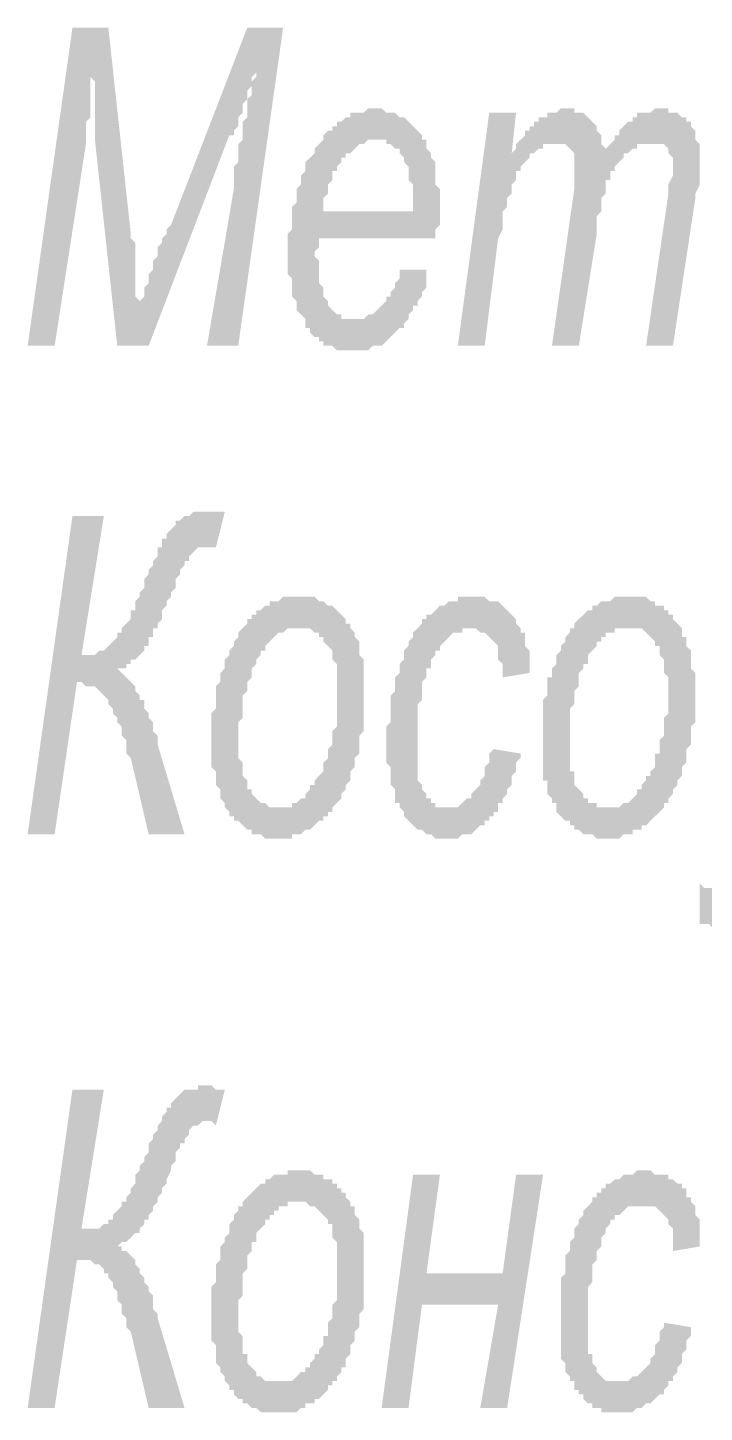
# Model space of a CAD drawing. Header units: millimetres. Extents: x 1372 to 666090, y 1285 to 31551.
# Drawn here: x 570518 to 571148, y 9583 to 10872 of the extents above; entities that cross this region are included whole.
import ezdxf

# ---------------------------------------------------------------- set-up
doc = ezdxf.new("R2010")
doc.units = ezdxf.units.MM
doc.layers.add('PDF _75-АЗ Штамп', color=7, linetype='Continuous')

msp = doc.modelspace()

# ---------------------------------------------------------------- hatches: boundary and pattern name
at = {"layer": 'PDF _75-АЗ Штамп', "transparency": 33554559}
for points in [[(570518, 10575.7), (570559.7, 10871.8), (570593.1, 10871.8), (570614, 10679.9), (570614, 10675.8), (570618.1, 10671.6), (570618.1, 10667.4), (570618.1, 10663.3), (570618.1, 10659.1), (570618.1, 10654.9), (570618.1, 10650.8), (570618.1, 10646.6), (570618.1, 10642.4), (570618.1, 10638.2), (570618.1, 10634.1), (570618.1, 10629.9), (570618.1, 10625.7), (570618.1, 10621.6), (570622.3, 10617.4), (570622.3, 10613.2), (570622.3, 10609), (570622.3, 10609), (570622.3, 10609), (570622.3, 10613.2), (570622.3, 10617.4), (570622.3, 10617.4), (570626.5, 10621.6), (570626.5, 10625.7), (570626.5, 10629.9), (570626.5, 10629.9), (570630.6, 10634.1), (570630.6, 10638.2), (570630.6, 10642.4), (570634.8, 10646.6), (570634.8, 10650.8), (570634.8, 10654.9), (570639, 10659.1), (570639, 10663.3), (570639, 10667.4), (570643.1, 10671.6), (570643.1, 10675.8), (570647.3, 10679.9), (570647.3, 10684.1), (570651.5, 10688.3), (570651.5, 10688.3), (570722.4, 10871.8), (570755.8, 10871.8), (570714, 10575.7), (570684.9, 10575.7), (570709.9, 10721.7), (570709.9, 10721.7), (570709.9, 10725.8), (570709.9, 10730), (570709.9, 10734.2), (570709.9, 10738.3), (570709.9, 10742.5), (570714, 10746.7), (570714, 10750.8), (570714, 10755), (570714, 10755), (570714, 10759.2), (570714, 10763.4), (570718.2, 10767.5), (570718.2, 10771.7), (570718.2, 10775.9), (570718.2, 10780), (570718.2, 10784.2), (570722.4, 10788.4), (570722.4, 10792.6), (570722.4, 10796.7), (570722.4, 10800.9), (570722.4, 10805.1), (570726.6, 10809.2), (570726.6, 10813.4), (570726.6, 10817.6), (570726.6, 10821.7), (570730.7, 10825.9), (570730.7, 10830.1), (570730.7, 10830.1), (570730.7, 10830.1), (570726.6, 10825.9), (570726.6, 10821.7), (570726.6, 10817.6), (570722.4, 10813.4), (570722.4, 10809.2), (570722.4, 10809.2), (570722.4, 10805.1), (570718.2, 10800.9), (570718.2, 10796.7), (570718.2, 10792.6), (570714, 10788.4), (570714, 10784.2), (570714, 10780), (570709.9, 10775.9), (570709.9, 10771.7), (570705.7, 10771.7), (570630.6, 10575.7), (570601.4, 10575.7), (570580.6, 10767.5), (570580.6, 10767.5), (570580.6, 10771.7), (570580.6, 10775.9), (570580.6, 10780), (570580.6, 10784.2), (570580.6, 10788.4), (570580.6, 10792.6), (570580.6, 10796.7), (570580.6, 10800.9), (570580.6, 10805.1), (570580.6, 10809.2), (570580.6, 10813.4), (570580.6, 10817.6), (570580.6, 10821.7), (570576.4, 10825.9), (570576.4, 10821.7), (570576.4, 10817.6), (570576.4, 10813.4), (570576.4, 10809.2), (570576.4, 10800.9), (570576.4, 10796.7), (570576.4, 10792.6), (570576.4, 10788.4), (570572.2, 10784.2), (570572.2, 10784.2), (570572.2, 10780), (570572.2, 10775.9), (570572.2, 10771.7), (570572.2, 10767.5), (570572.2, 10763.4), (570572.2, 10763.4), (570543.1, 10575.7)], [(570918.4, 10575.7), (570947.6, 10792.6), (570972.6, 10792.6), (570968.5, 10755), (570972.6, 10759.2), (570972.6, 10763.4), (570976.8, 10767.5), (570976.8, 10767.5), (570981, 10771.7), (570981, 10775.9), (570985.1, 10775.9), (570985.1, 10780), (570989.3, 10780), (570989.3, 10784.2), (570993.5, 10784.2), (570993.5, 10788.4), (570997.7, 10788.4), (571001.8, 10788.4), (571001.8, 10792.6), (571006, 10792.6), (571006, 10792.6), (571010.2, 10792.6), (571014.3, 10796.7), (571018.5, 10796.7), (571018.5, 10796.7), (571022.7, 10796.7), (571026.8, 10796.7), (571026.8, 10792.6), (571031, 10792.6), (571035.2, 10792.6), (571035.2, 10792.6), (571039.4, 10788.4), (571039.4, 10788.4), (571043.5, 10784.2), (571043.5, 10784.2), (571047.7, 10780), (571047.7, 10775.9), (571051.9, 10771.7), (571051.9, 10771.7), (571051.9, 10767.5), (571051.9, 10763.4), (571056, 10759.2), (571056, 10755), (571056, 10759.2), (571060.2, 10763.4), (571060.2, 10763.4), (571064.4, 10767.5), (571064.4, 10771.7), (571068.6, 10771.7), (571068.6, 10775.9), (571072.7, 10780), (571072.7, 10780), (571076.9, 10784.2), (571076.9, 10784.2), (571081.1, 10784.2), (571081.1, 10788.4), (571085.2, 10788.4), (571085.2, 10792.6), (571089.4, 10792.6), (571093.6, 10792.6), (571093.6, 10792.6), (571097.7, 10792.6), (571101.9, 10796.7), (571101.9, 10796.7), (571106.1, 10796.7), (571110.3, 10796.7), (571114.4, 10796.7), (571114.4, 10792.6), (571118.6, 10792.6), (571122.8, 10792.6), (571122.8, 10792.6), (571126.9, 10788.4), (571126.9, 10788.4), (571131.1, 10788.4), (571131.1, 10784.2), (571135.3, 10784.2), (571135.3, 10780), (571139.5, 10775.9), (571139.5, 10771.7), (571139.5, 10771.7), (571139.5, 10767.5), (571143.6, 10763.4), (571143.6, 10759.2), (571143.6, 10755), (571143.6, 10750.8), (571143.6, 10746.7), (571143.6, 10742.5), (571143.6, 10742.5), (571143.6, 10738.3), (571143.6, 10734.2), (571143.6, 10730), (571143.6, 10725.8), (571139.5, 10717.5), (571139.5, 10713.3), (571139.5, 10713.3), (571118.6, 10575.7), (571093.6, 10575.7), (571114.4, 10717.5), (571114.4, 10721.7), (571114.4, 10725.8), (571118.6, 10734.2), (571118.6, 10734.2), (571118.6, 10738.3), (571118.6, 10742.5), (571118.6, 10742.5), (571118.6, 10746.7), (571118.6, 10750.8), (571114.4, 10755), (571114.4, 10759.2), (571114.4, 10759.2), (571110.3, 10763.4), (571110.3, 10763.4), (571106.1, 10763.4), (571101.9, 10763.4), (571097.7, 10763.4), (571097.7, 10763.4), (571097.7, 10763.4), (571093.6, 10763.4), (571093.6, 10763.4), (571089.4, 10763.4), (571085.2, 10763.4), (571085.2, 10759.2), (571081.1, 10759.2), (571076.9, 10755), (571076.9, 10755), (571072.7, 10755), (571072.7, 10750.8), (571068.6, 10746.7), (571068.6, 10746.7), (571064.4, 10742.5), (571064.4, 10738.3), (571060.2, 10738.3), (571060.2, 10734.2), (571060.2, 10730), (571056, 10730), (571056, 10725.8), (571056, 10725.8), (571056, 10721.7), (571056, 10717.5), (571051.9, 10713.3), (571051.9, 10709.1), (571051.9, 10705), (571051.9, 10700.8), (571047.7, 10696.6), (571047.7, 10692.5), (571047.7, 10688.3), (571047.7, 10684.1), (571047.7, 10679.9), (571031, 10575.7), (571006, 10575.7), (571026.8, 10721.7), (571026.8, 10725.8), (571026.8, 10730), (571026.8, 10734.2), (571026.8, 10738.3), (571026.8, 10742.5), (571026.8, 10742.5), (571026.8, 10746.7), (571026.8, 10750.8), (571026.8, 10755), (571026.8, 10755), (571022.7, 10759.2), (571022.7, 10759.2), (571018.5, 10763.4), (571018.5, 10763.4), (571014.3, 10763.4), (571014.3, 10763.4), (571010.2, 10763.4), (571006, 10763.4), (571006, 10763.4), (571001.8, 10763.4), (570997.7, 10763.4), (570997.7, 10759.2), (570993.5, 10759.2), (570989.3, 10755), (570989.3, 10755), (570985.1, 10755), (570985.1, 10750.8), (570981, 10746.7), (570981, 10746.7), (570976.8, 10742.5), (570976.8, 10738.3), (570972.6, 10738.3), (570972.6, 10734.2), (570972.6, 10730), (570968.5, 10725.8), (570968.5, 10725.8), (570968.5, 10721.7), (570968.5, 10717.5), (570964.3, 10713.3), (570964.3, 10713.3), (570964.3, 10709.1), (570964.3, 10705), (570960.1, 10700.8), (570960.1, 10696.6), (570960.1, 10692.5), (570960.1, 10688.3), (570960.1, 10684.1), (570955.9, 10675.8), (570955.9, 10675.8), (570943.4, 10575.7)], [(570559.7, 10417.2), (570588.9, 10417.2), (570568.1, 10287.9), (570572.2, 10287.9), (570576.4, 10287.9), (570580.6, 10287.9), (570580.6, 10287.9), (570584.8, 10292.1), (570588.9, 10292.1), (570588.9, 10292.1), (570588.9, 10292.1), (570593.1, 10296.2), (570593.1, 10296.2), (570597.3, 10300.4), (570597.3, 10300.4), (570601.4, 10304.6), (570601.4, 10308.8), (570605.6, 10308.8), (570605.6, 10312.9), (570609.8, 10317.1), (570609.8, 10317.1), (570614, 10321.3), (570614, 10325.4), (570614, 10329.6), (570618.1, 10329.6), (570618.1, 10333.8), (570618.1, 10338), (570622.3, 10342.1), (570622.3, 10346.3), (570626.5, 10350.5), (570626.5, 10350.5), (570626.5, 10358.8), (570630.6, 10363), (570630.6, 10367.1), (570634.8, 10371.3), (570634.8, 10375.5), (570639, 10379.7), (570639, 10383.8), (570639, 10388), (570643.1, 10388), (570643.1, 10392.2), (570643.1, 10396.3), (570647.3, 10396.3), (570647.3, 10400.5), (570647.3, 10400.5), (570647.3, 10400.5), (570651.5, 10404.7), (570651.5, 10404.7), (570655.7, 10408.9), (570655.7, 10413), (570659.8, 10413), (570659.8, 10413), (570664, 10417.2), (570664, 10417.2), (570668.2, 10417.2), (570668.2, 10417.2), (570672.3, 10421.4), (570676.5, 10421.4), (570676.5, 10421.4), (570680.7, 10421.4), (570684.9, 10421.4), (570684.9, 10421.4), (570684.9, 10421.4), (570689, 10421.4), (570693.2, 10421.4), (570697.4, 10421.4), (570701.5, 10421.4), (570693.2, 10388), (570693.2, 10388), (570689, 10388), (570684.9, 10388), (570684.9, 10388), (570680.7, 10388), (570680.7, 10388), (570676.5, 10388), (570672.3, 10383.8), (570672.3, 10383.8), (570668.2, 10379.7), (570668.2, 10379.7), (570668.2, 10379.7), (570668.2, 10375.5), (570664, 10375.5), (570664, 10371.3), (570659.8, 10367.1), (570659.8, 10363), (570655.7, 10358.8), (570655.7, 10354.6), (570655.7, 10350.5), (570651.5, 10346.3), (570651.5, 10342.1), (570647.3, 10338), (570647.3, 10333.8), (570643.1, 10329.6), (570643.1, 10325.4), (570643.1, 10321.3), (570639, 10317.1), (570639, 10312.9), (570634.8, 10312.9), (570634.8, 10308.8), (570634.8, 10304.6), (570630.6, 10304.6), (570630.6, 10300.4), (570630.6, 10296.2), (570626.5, 10296.2), (570626.5, 10296.2), (570626.5, 10292.1), (570622.3, 10287.9), (570622.3, 10287.9), (570618.1, 10283.7), (570614, 10283.7), (570614, 10279.6), (570609.8, 10279.6), (570609.8, 10275.4), (570605.6, 10275.4), (570601.4, 10275.4), (570601.4, 10275.4), (570605.6, 10271.2), (570605.6, 10271.2), (570605.6, 10271.2), (570609.8, 10267.1), (570609.8, 10267.1), (570614, 10262.9), (570614, 10262.9), (570618.1, 10258.7), (570618.1, 10258.7), (570618.1, 10254.5), (570622.3, 10250.4), (570622.3, 10246.2), (570626.5, 10246.2), (570626.5, 10242), (570626.5, 10237.9), (570630.6, 10233.7), (570630.6, 10229.5), (570634.8, 10225.3), (570634.8, 10221.2), (570634.8, 10217), (570639, 10212.8), (570639, 10204.5), (570639, 10204.5), (570664, 10121.1), (570630.6, 10121.1), (570614, 10192), (570609.8, 10196.2), (570609.8, 10200.3), (570609.8, 10208.7), (570605.6, 10212.8), (570605.6, 10217), (570605.6, 10221.2), (570601.4, 10225.3), (570601.4, 10225.3), (570601.4, 10229.5), (570597.3, 10233.7), (570597.3, 10237.9), (570597.3, 10237.9), (570593.1, 10242), (570593.1, 10246.2), (570593.1, 10246.2), (570593.1, 10246.2), (570588.9, 10250.4), (570588.9, 10250.4), (570584.8, 10254.5), (570584.8, 10254.5), (570580.6, 10258.7), (570576.4, 10258.7), (570576.4, 10258.7), (570572.2, 10258.7), (570568.1, 10262.9), (570568.1, 10262.9), (570563.9, 10262.9), (570543.1, 10121.1), (570518, 10121.1)], [(570951.8, 10200.3), (570976.8, 10196.2), (570976.8, 10192), (570972.6, 10187.8), (570972.6, 10183.6), (570972.6, 10179.5), (570968.5, 10175.3), (570968.5, 10171.1), (570968.5, 10167), (570964.3, 10162.8), (570964.3, 10162.8), (570964.3, 10158.6), (570960.1, 10154.4), (570960.1, 10150.3), (570955.9, 10150.3), (570955.9, 10146.1), (570955.9, 10141.9), (570951.8, 10141.9), (570951.8, 10137.8), (570947.6, 10137.8), (570947.6, 10133.6), (570943.4, 10133.6), (570943.4, 10129.4), (570939.3, 10129.4), (570935.1, 10125.3), (570935.1, 10125.3), (570930.9, 10121.1), (570926.8, 10121.1), (570926.8, 10121.1), (570922.6, 10121.1), (570918.4, 10116.9), (570918.4, 10116.9), (570914.2, 10116.9), (570910.1, 10116.9), (570910.1, 10116.9), (570910.1, 10116.9), (570905.9, 10116.9), (570901.7, 10116.9), (570897.6, 10116.9), (570897.6, 10116.9), (570893.4, 10121.1), (570889.2, 10121.1), (570889.2, 10121.1), (570885, 10125.3), (570880.9, 10125.3), (570880.9, 10125.3), (570876.7, 10129.4), (570876.7, 10129.4), (570872.5, 10133.6), (570872.5, 10133.6), (570868.4, 10137.8), (570868.4, 10141.9), (570868.4, 10141.9), (570864.2, 10146.1), (570864.2, 10150.3), (570860, 10150.3), (570860, 10154.4), (570860, 10158.6), (570860, 10162.8), (570855.9, 10167), (570855.9, 10167), (570855.9, 10171.1), (570855.9, 10175.3), (570855.9, 10179.5), (570855.9, 10183.6), (570851.7, 10187.8), (570851.7, 10192), (570851.7, 10200.3), (570851.7, 10204.5), (570851.7, 10204.5), (570851.7, 10208.7), (570851.7, 10212.8), (570851.7, 10217), (570851.7, 10221.2), (570855.9, 10225.3), (570855.9, 10229.5), (570855.9, 10233.7), (570855.9, 10233.7), (570855.9, 10237.9), (570855.9, 10242), (570855.9, 10246.2), (570855.9, 10250.4), (570860, 10254.5), (570860, 10258.7), (570860, 10262.9), (570860, 10267.1), (570864.2, 10271.2), (570864.2, 10271.2), (570864.2, 10275.4), (570864.2, 10279.6), (570868.4, 10283.7), (570868.4, 10287.9), (570868.4, 10292.1), (570872.5, 10296.2), (570872.5, 10300.4), (570872.5, 10300.4), (570876.7, 10304.6), (570876.7, 10308.8), (570880.9, 10312.9), (570880.9, 10312.9), (570885, 10317.1), (570885, 10321.3), (570889.2, 10321.3), (570889.2, 10325.4), (570889.2, 10325.4), (570893.4, 10325.4), (570897.6, 10329.6), (570897.6, 10329.6), (570901.7, 10333.8), (570901.7, 10333.8), (570905.9, 10333.8), (570910.1, 10338), (570910.1, 10338), (570914.2, 10338), (570918.4, 10338), (570918.4, 10342.1), (570922.6, 10342.1), (570926.8, 10342.1), (570926.8, 10342.1), (570930.9, 10342.1), (570930.9, 10342.1), (570935.1, 10342.1), (570939.3, 10342.1), (570943.4, 10342.1), (570943.4, 10342.1), (570947.6, 10338), (570951.8, 10338), (570951.8, 10338), (570955.9, 10338), (570960.1, 10333.8), (570960.1, 10333.8), (570964.3, 10329.6), (570964.3, 10329.6), (570968.5, 10325.4), (570968.5, 10325.4), (570972.6, 10321.3), (570972.6, 10321.3), (570972.6, 10317.1), (570976.8, 10312.9), (570976.8, 10308.8), (570981, 10308.8), (570981, 10304.6), (570981, 10300.4), (570981, 10296.2), (570985.1, 10292.1), (570985.1, 10287.9), (570985.1, 10283.7), (570985.1, 10279.6), (570985.1, 10275.4), (570985.1, 10271.2), (570985.1, 10271.2), (570960.1, 10267.1), (570960.1, 10271.2), (570960.1, 10275.4), (570960.1, 10279.6), (570955.9, 10283.7), (570955.9, 10287.9), (570955.9, 10292.1), (570955.9, 10296.2), (570951.8, 10300.4), (570951.8, 10300.4), (570947.6, 10304.6), (570947.6, 10304.6), (570943.4, 10308.8), (570943.4, 10308.8), (570939.3, 10308.8), (570935.1, 10312.9), (570935.1, 10312.9), (570930.9, 10312.9), (570930.9, 10312.9), (570926.8, 10312.9), (570922.6, 10312.9), (570922.6, 10308.8), (570918.4, 10308.8), (570914.2, 10308.8), (570914.2, 10308.8), (570910.1, 10304.6), (570910.1, 10304.6), (570905.9, 10300.4), (570905.9, 10300.4), (570901.7, 10296.2), (570901.7, 10296.2), (570901.7, 10292.1), (570897.6, 10292.1), (570897.6, 10287.9), (570893.4, 10283.7), (570893.4, 10279.6), (570893.4, 10275.4), (570889.2, 10275.4), (570889.2, 10271.2), (570889.2, 10267.1), (570885, 10262.9), (570885, 10254.5), (570885, 10254.5), (570885, 10250.4), (570885, 10246.2), (570880.9, 10242), (570880.9, 10237.9), (570880.9, 10233.7), (570880.9, 10229.5), (570880.9, 10225.3), (570880.9, 10221.2), (570880.9, 10217), (570880.9, 10212.8), (570880.9, 10208.7), (570880.9, 10208.7), (570880.9, 10204.5), (570880.9, 10200.3), (570880.9, 10196.2), (570880.9, 10192), (570880.9, 10187.8), (570880.9, 10183.6), (570880.9, 10179.5), (570880.9, 10175.3), (570880.9, 10171.1), (570885, 10167), (570885, 10162.8), (570885, 10162.8), (570889.2, 10158.6), (570889.2, 10154.4), (570893.4, 10154.4), (570893.4, 10150.3), (570897.6, 10150.3), (570897.6, 10146.1), (570901.7, 10146.1), (570905.9, 10146.1), (570905.9, 10146.1), (570910.1, 10146.1), (570910.1, 10146.1), (570914.2, 10146.1), (570918.4, 10146.1), (570918.4, 10146.1), (570922.6, 10150.3), (570922.6, 10150.3), (570926.8, 10154.4), (570930.9, 10154.4), (570930.9, 10158.6), (570930.9, 10158.6), (570935.1, 10162.8), (570935.1, 10162.8), (570939.3, 10167), (570939.3, 10171.1), (570939.3, 10171.1), (570943.4, 10175.3), (570943.4, 10179.5), (570943.4, 10183.6), (570947.6, 10187.8), (570947.6, 10192), (570947.6, 10196.2), (570951.8, 10200.3), (570951.8, 10200.3)], [(571143.6, 10037.7), (571143.6, 10075.2), (571147.8, 10071), (571152, 10071), (571152, 10071), (571156.1, 10071), (571160.3, 10071), (571160.3, 10071), (571164.5, 10071), (571168.6, 10071), (571168.6, 10071), (571172.8, 10075.2), (571172.8, 10075.2), (571172.8, 10075.2), (571177, 10079.4), (571177, 10083.5), (571181.2, 10083.5), (571181.2, 10087.7), (571185.3, 10091.9), (571185.3, 10096.1), (571185.3, 10100.2), (571193.7, 10121.1), (571168.6, 10338), (571193.7, 10338), (571206.2, 10229.5), (571206.2, 10225.3), (571206.2, 10221.2), (571206.2, 10217), (571206.2, 10212.8), (571210.4, 10208.7), (571210.4, 10204.5), (571210.4, 10200.3), (571210.4, 10196.2), (571210.4, 10192), (571210.4, 10187.8), (571210.4, 10183.6), (571210.4, 10179.5), (571210.4, 10175.3), (571210.4, 10171.1), (571210.4, 10167), (571210.4, 10162.8), (571281.3, 10338), (571306.3, 10338), (571210.4, 10091.9), (571210.4, 10087.7), (571206.2, 10083.5), (571206.2, 10079.4), (571202, 10075.2), (571202, 10071), (571197.8, 10066.9), (571197.8, 10062.7), (571197.8, 10062.7), (571193.7, 10058.5), (571193.7, 10054.3), (571189.5, 10054.3), (571189.5, 10050.2), (571189.5, 10050.2), (571185.3, 10046), (571185.3, 10046), (571185.3, 10046), (571181.2, 10041.8), (571177, 10041.8), (571177, 10037.7), (571172.8, 10037.7), (571168.6, 10037.7), (571168.6, 10033.5), (571164.5, 10033.5), (571160.3, 10033.5), (571160.3, 10033.5), (571156.1, 10033.5), (571156.1, 10033.5), (571152, 10037.7), (571147.8, 10037.7), (571147.8, 10037.7), (571143.6, 10037.7), (571143.6, 10037.7)], [(570559.7, 9883.4), (570588.9, 9883.4), (570568.1, 9754.1), (570572.2, 9754.1), (570576.4, 9754.1), (570580.6, 9754.1), (570580.6, 9754.1), (570584.8, 9754.1), (570588.9, 9758.2), (570588.9, 9758.2), (570588.9, 9758.2), (570593.1, 9758.2), (570593.1, 9762.4), (570597.3, 9762.4), (570597.3, 9766.6), (570601.4, 9770.7), (570601.4, 9770.7), (570605.6, 9774.9), (570605.6, 9779.1), (570609.8, 9779.1), (570609.8, 9783.3), (570614, 9787.4), (570614, 9787.4), (570614, 9791.6), (570618.1, 9795.8), (570618.1, 9799.9), (570618.1, 9804.1), (570622.3, 9808.3), (570622.3, 9812.5), (570626.5, 9816.6), (570626.5, 9816.6), (570626.5, 9820.8), (570630.6, 9825), (570630.6, 9833.3), (570634.8, 9837.5), (570634.8, 9841.6), (570639, 9845.8), (570639, 9845.8), (570639, 9850), (570643.1, 9854.2), (570643.1, 9858.3), (570643.1, 9858.3), (570647.3, 9862.5), (570647.3, 9862.5), (570647.3, 9866.7), (570647.3, 9866.7), (570651.5, 9866.7), (570651.5, 9870.8), (570655.7, 9875), (570655.7, 9875), (570659.8, 9879.2), (570659.8, 9879.2), (570664, 9883.4), (570664, 9883.4), (570668.2, 9883.4), (570668.2, 9883.4), (570672.3, 9883.4), (570676.5, 9883.4), (570676.5, 9887.5), (570680.7, 9887.5), (570684.9, 9887.5), (570684.9, 9887.5), (570684.9, 9887.5), (570689, 9887.5), (570693.2, 9883.4), (570697.4, 9883.4), (570701.5, 9883.4), (570693.2, 9850), (570693.2, 9850), (570689, 9854.2), (570684.9, 9854.2), (570684.9, 9854.2), (570680.7, 9854.2), (570680.7, 9854.2), (570676.5, 9850), (570672.3, 9850), (570672.3, 9850), (570668.2, 9845.8), (570668.2, 9845.8), (570668.2, 9841.6), (570668.2, 9841.6), (570664, 9837.5), (570664, 9833.3), (570659.8, 9833.3), (570659.8, 9829.1), (570655.7, 9825), (570655.7, 9820.8), (570655.7, 9816.6), (570651.5, 9812.5), (570651.5, 9808.3), (570647.3, 9799.9), (570647.3, 9795.8), (570643.1, 9791.6), (570643.1, 9791.6), (570643.1, 9787.4), (570639, 9783.3), (570639, 9779.1), (570634.8, 9774.9), (570634.8, 9770.7), (570634.8, 9770.7), (570630.6, 9766.6), (570630.6, 9766.6), (570630.6, 9762.4), (570626.5, 9762.4), (570626.5, 9758.2), (570626.5, 9758.2), (570622.3, 9754.1), (570622.3, 9749.9), (570618.1, 9749.9), (570614, 9745.7), (570614, 9745.7), (570609.8, 9741.6), (570609.8, 9741.6), (570605.6, 9741.6), (570601.4, 9737.4), (570601.4, 9737.4), (570605.6, 9737.4), (570605.6, 9737.4), (570605.6, 9733.2), (570609.8, 9733.2), (570609.8, 9733.2), (570614, 9729), (570614, 9729), (570618.1, 9724.9), (570618.1, 9720.7), (570618.1, 9720.7), (570622.3, 9716.5), (570622.3, 9712.4), (570626.5, 9708.2), (570626.5, 9704), (570626.5, 9704), (570630.6, 9699.8), (570630.6, 9695.7), (570634.8, 9691.5), (570634.8, 9687.3), (570634.8, 9679), (570639, 9674.8), (570639, 9670.7), (570639, 9670.7), (570664, 9587.2), (570630.6, 9587.2), (570614, 9658.1), (570609.8, 9662.3), (570609.8, 9666.5), (570609.8, 9670.7), (570605.6, 9674.8), (570605.6, 9679), (570605.6, 9683.2), (570601.4, 9687.3), (570601.4, 9691.5), (570601.4, 9695.7), (570597.3, 9699.8), (570597.3, 9699.8), (570597.3, 9704), (570593.1, 9708.2), (570593.1, 9708.2), (570593.1, 9712.4), (570593.1, 9712.4), (570588.9, 9712.4), (570588.9, 9716.5), (570584.8, 9720.7), (570584.8, 9720.7), (570580.6, 9720.7), (570576.4, 9724.9), (570576.4, 9724.9), (570572.2, 9724.9), (570568.1, 9724.9), (570568.1, 9724.9), (570563.9, 9724.9), (570543.1, 9587.2), (570518, 9587.2)], [(571110.3, 9666.5), (571135.3, 9662.3), (571135.3, 9658.1), (571135.3, 9654), (571131.1, 9649.8), (571131.1, 9645.6), (571131.1, 9641.5), (571126.9, 9637.3), (571126.9, 9633.1), (571126.9, 9628.9), (571122.8, 9624.8), (571122.8, 9620.6), (571122.8, 9620.6), (571118.6, 9616.4), (571118.6, 9612.3), (571114.4, 9612.3), (571114.4, 9608.1), (571110.3, 9603.9), (571110.3, 9603.9), (571110.3, 9599.7), (571106.1, 9599.7), (571101.9, 9595.6), (571101.9, 9595.6), (571097.7, 9591.4), (571097.7, 9591.4), (571093.6, 9591.4), (571089.4, 9587.2), (571089.4, 9587.2), (571085.2, 9587.2), (571081.1, 9583.1), (571081.1, 9583.1), (571076.9, 9583.1), (571072.7, 9583.1), (571072.7, 9583.1), (571068.6, 9583.1), (571068.6, 9583.1), (571064.4, 9583.1), (571060.2, 9583.1), (571060.2, 9583.1), (571056, 9583.1), (571051.9, 9583.1), (571051.9, 9587.2), (571047.7, 9587.2), (571043.5, 9587.2), (571043.5, 9591.4), (571039.4, 9591.4), (571039.4, 9591.4), (571035.2, 9595.6), (571035.2, 9599.7), (571031, 9599.7), (571031, 9603.9), (571026.8, 9603.9), (571026.8, 9608.1), (571026.8, 9612.3), (571022.7, 9612.3), (571022.7, 9616.4), (571018.5, 9620.6), (571018.5, 9624.8), (571018.5, 9624.8), (571018.5, 9628.9), (571014.3, 9633.1), (571014.3, 9637.3), (571014.3, 9641.5), (571014.3, 9645.6), (571014.3, 9649.8), (571014.3, 9654), (571014.3, 9658.1), (571014.3, 9662.3), (571014.3, 9666.5), (571014.3, 9666.5), (571014.3, 9670.7), (571014.3, 9674.8), (571014.3, 9679), (571014.3, 9683.2), (571014.3, 9687.3), (571014.3, 9691.5), (571014.3, 9695.7), (571014.3, 9699.8), (571014.3, 9704), (571014.3, 9708.2), (571018.5, 9712.4), (571018.5, 9716.5), (571018.5, 9720.7), (571018.5, 9724.9), (571018.5, 9729), (571022.7, 9733.2), (571022.7, 9737.4), (571022.7, 9737.4), (571022.7, 9741.6), (571026.8, 9745.7), (571026.8, 9749.9), (571026.8, 9754.1), (571031, 9758.2), (571031, 9762.4), (571031, 9762.4), (571035.2, 9766.6), (571035.2, 9770.7), (571039.4, 9774.9), (571039.4, 9774.9), (571043.5, 9779.1), (571043.5, 9783.3), (571047.7, 9783.3), (571047.7, 9787.4), (571051.9, 9787.4), (571051.9, 9787.4), (571051.9, 9791.6), (571056, 9791.6), (571056, 9795.8), (571060.2, 9795.8), (571064.4, 9799.9), (571064.4, 9799.9), (571068.6, 9799.9), (571072.7, 9804.1), (571072.7, 9804.1), (571076.9, 9804.1), (571081.1, 9804.1), (571081.1, 9804.1), (571085.2, 9808.3), (571089.4, 9808.3), (571089.4, 9808.3), (571093.6, 9808.3), (571093.6, 9808.3), (571097.7, 9808.3), (571101.9, 9804.1), (571106.1, 9804.1), (571106.1, 9804.1), (571110.3, 9804.1), (571114.4, 9804.1), (571114.4, 9799.9), (571118.6, 9799.9), (571118.6, 9799.9), (571122.8, 9795.8), (571126.9, 9795.8), (571126.9, 9791.6), (571131.1, 9791.6), (571131.1, 9787.4), (571131.1, 9783.3), (571135.3, 9783.3), (571135.3, 9779.1), (571139.5, 9774.9), (571139.5, 9770.7), (571139.5, 9770.7), (571139.5, 9766.6), (571143.6, 9762.4), (571143.6, 9758.2), (571143.6, 9754.1), (571143.6, 9749.9), (571143.6, 9745.7), (571143.6, 9741.6), (571143.6, 9737.4), (571143.6, 9737.4), (571118.6, 9733.2), (571118.6, 9737.4), (571118.6, 9741.6), (571118.6, 9745.7), (571118.6, 9749.9), (571118.6, 9754.1), (571114.4, 9758.2), (571114.4, 9762.4), (571114.4, 9762.4), (571110.3, 9766.6), (571110.3, 9766.6), (571106.1, 9770.7), (571106.1, 9770.7), (571101.9, 9774.9), (571097.7, 9774.9), (571097.7, 9774.9), (571093.6, 9774.9), (571089.4, 9774.9), (571089.4, 9774.9), (571085.2, 9774.9), (571085.2, 9774.9), (571081.1, 9774.9), (571076.9, 9774.9), (571076.9, 9774.9), (571072.7, 9770.7), (571072.7, 9770.7), (571068.6, 9766.6), (571064.4, 9766.6), (571064.4, 9762.4), (571064.4, 9762.4), (571060.2, 9762.4), (571060.2, 9758.2), (571056, 9754.1), (571056, 9754.1), (571056, 9749.9), (571051.9, 9745.7), (571051.9, 9741.6), (571051.9, 9737.4), (571047.7, 9733.2), (571047.7, 9729), (571047.7, 9724.9), (571043.5, 9720.7), (571043.5, 9720.7), (571043.5, 9716.5), (571043.5, 9712.4), (571043.5, 9708.2), (571043.5, 9704), (571039.4, 9699.8), (571039.4, 9695.7), (571039.4, 9691.5), (571039.4, 9687.3), (571039.4, 9683.2), (571039.4, 9679), (571039.4, 9674.8), (571039.4, 9670.7), (571039.4, 9666.5), (571039.4, 9666.5), (571039.4, 9662.3), (571039.4, 9654), (571039.4, 9649.8), (571039.4, 9645.6), (571039.4, 9641.5), (571039.4, 9637.3), (571043.5, 9637.3), (571043.5, 9633.1), (571043.5, 9628.9), (571047.7, 9624.8), (571047.7, 9624.8), (571047.7, 9620.6), (571051.9, 9616.4), (571051.9, 9616.4), (571056, 9612.3), (571060.2, 9612.3), (571060.2, 9612.3), (571064.4, 9612.3), (571068.6, 9612.3), (571068.6, 9612.3), (571072.7, 9612.3), (571072.7, 9612.3), (571076.9, 9612.3), (571076.9, 9612.3), (571081.1, 9616.4), (571085.2, 9616.4), (571085.2, 9616.4), (571089.4, 9620.6), (571093.6, 9624.8), (571093.6, 9624.8), (571093.6, 9624.8), (571097.7, 9628.9), (571097.7, 9633.1), (571097.7, 9633.1), (571101.9, 9637.3), (571101.9, 9641.5), (571101.9, 9645.6), (571106.1, 9649.8), (571106.1, 9654), (571106.1, 9658.1), (571110.3, 9662.3), (571110.3, 9666.5), (571110.3, 9666.5)], [(570876.7, 9804.1), (570901.7, 9804.1), (570889.2, 9712.4), (570960.1, 9712.4), (570972.6, 9804.1), (570997.7, 9804.1), (570964.3, 9587.2), (570939.3, 9587.2), (570955.9, 9683.2), (570885, 9683.2), (570872.5, 9587.2), (570847.5, 9587.2)]]:
    msp.add_hatch(color=256, dxfattribs=at).paths.add_polyline_path(points)
h = msp.add_hatch(color=256, dxfattribs=at)
h.paths.add_polyline_path([(570864.2, 10646.6), (570889.2, 10646.6), (570889.2, 10642.4), (570889.2, 10638.2), (570889.2, 10634.1), (570889.2, 10629.9), (570885, 10625.7), (570885, 10625.7), (570885, 10621.6), (570880.9, 10617.4), (570880.9, 10613.2), (570876.7, 10613.2), (570876.7, 10609), (570872.5, 10604.9), (570872.5, 10600.7), (570868.4, 10596.5), (570868.4, 10596.5), (570868.4, 10592.4), (570864.2, 10592.4), (570860, 10588.2), (570860, 10588.2), (570855.9, 10584), (570855.9, 10584), (570851.7, 10579.9), (570851.7, 10579.9), (570847.5, 10575.7), (570843.3, 10575.7), (570843.3, 10575.7), (570839.2, 10575.7), (570835, 10571.5), (570835, 10571.5), (570830.8, 10571.5), (570826.7, 10571.5), (570826.7, 10571.5), (570822.5, 10571.5), (570818.3, 10571.5), (570818.3, 10571.5), (570814.1, 10571.5), (570810, 10571.5), (570810, 10571.5), (570805.8, 10571.5), (570801.6, 10575.7), (570801.6, 10575.7), (570797.5, 10575.7), (570793.3, 10575.7), (570793.3, 10579.9), (570789.1, 10579.9), (570789.1, 10579.9), (570789.1, 10584), (570785, 10584), (570780.8, 10588.2), (570780.8, 10592.4), (570776.6, 10592.4), (570776.6, 10596.5), (570776.6, 10600.7), (570772.4, 10604.9), (570772.4, 10604.9), (570768.3, 10609), (570768.3, 10613.2), (570768.3, 10613.2), (570768.3, 10617.4), (570764.1, 10621.6), (570764.1, 10625.7), (570764.1, 10629.9), (570764.1, 10634.1), (570764.1, 10634.1), (570764.1, 10638.2), (570759.9, 10642.4), (570759.9, 10646.6), (570759.9, 10650.8), (570759.9, 10654.9), (570759.9, 10663.3), (570759.9, 10663.3), (570759.9, 10667.4), (570759.9, 10671.6), (570759.9, 10675.8), (570759.9, 10675.8), (570759.9, 10679.9), (570764.1, 10684.1), (570764.1, 10688.3), (570764.1, 10692.5), (570764.1, 10696.6), (570764.1, 10700.8), (570764.1, 10705), (570768.3, 10709.1), (570768.3, 10713.3), (570768.3, 10717.5), (570768.3, 10721.7), (570772.4, 10725.8), (570772.4, 10730), (570772.4, 10730), (570772.4, 10734.2), (570776.6, 10738.3), (570776.6, 10742.5), (570776.6, 10746.7), (570780.8, 10750.8), (570780.8, 10750.8), (570785, 10755), (570785, 10759.2), (570789.1, 10763.4), (570789.1, 10763.4), (570793.3, 10767.5), (570793.3, 10771.7), (570793.3, 10771.7), (570797.5, 10775.9), (570801.6, 10775.9), (570801.6, 10780), (570801.6, 10780), (570805.8, 10780), (570805.8, 10784.2), (570810, 10784.2), (570814.1, 10788.4), (570814.1, 10788.4), (570818.3, 10788.4), (570818.3, 10792.6), (570822.5, 10792.6), (570826.7, 10792.6), (570826.7, 10792.6), (570830.8, 10792.6), (570835, 10796.7), (570835, 10796.7), (570839.2, 10796.7), (570843.3, 10796.7), (570843.3, 10796.7), (570847.5, 10796.7), (570851.7, 10792.6), (570851.7, 10792.6), (570855.9, 10792.6), (570860, 10792.6), (570860, 10792.6), (570864.2, 10788.4), (570868.4, 10788.4), (570868.4, 10788.4), (570872.5, 10784.2), (570872.5, 10784.2), (570876.7, 10780), (570876.7, 10780), (570880.9, 10775.9), (570880.9, 10775.9), (570885, 10771.7), (570885, 10767.5), (570889.2, 10767.5), (570889.2, 10763.4), (570889.2, 10759.2), (570893.4, 10755), (570893.4, 10755), (570893.4, 10750.8), (570897.6, 10746.7), (570897.6, 10742.5), (570897.6, 10738.3), (570897.6, 10734.2), (570897.6, 10730), (570897.6, 10725.8), (570901.7, 10721.7), (570901.7, 10717.5), (570901.7, 10713.3), (570901.7, 10709.1), (570901.7, 10705), (570901.7, 10700.8), (570901.7, 10696.6), (570901.7, 10692.5), (570901.7, 10688.3), (570897.6, 10684.1), (570897.6, 10679.9), (570897.6, 10675.8), (570897.6, 10675.8), (570789.1, 10675.8), (570789.1, 10667.4), (570785, 10663.3), (570785, 10663.3), (570785, 10659.1), (570789.1, 10654.9), (570789.1, 10646.6), (570789.1, 10642.4), (570789.1, 10638.2), (570789.1, 10634.1), (570789.1, 10634.1), (570793.3, 10629.9), (570793.3, 10625.7), (570793.3, 10621.6), (570793.3, 10621.6), (570797.5, 10617.4), (570797.5, 10617.4), (570797.5, 10613.2), (570801.6, 10609), (570801.6, 10609), (570805.8, 10604.9), (570810, 10604.9), (570810, 10600.7), (570814.1, 10600.7), (570814.1, 10600.7), (570818.3, 10600.7), (570822.5, 10600.7), (570822.5, 10600.7), (570826.7, 10600.7), (570826.7, 10600.7), (570830.8, 10600.7), (570835, 10604.9), (570835, 10604.9), (570839.2, 10604.9), (570843.3, 10609), (570843.3, 10609), (570847.5, 10613.2), (570847.5, 10613.2), (570851.7, 10617.4), (570851.7, 10621.6), (570855.9, 10621.6), (570855.9, 10625.7), (570860, 10629.9), (570860, 10634.1), (570860, 10634.1), (570864.2, 10638.2), (570864.2, 10642.4), (570864.2, 10646.6), (570864.2, 10646.6)], flags=0)
h.paths.add_polyline_path([(570793.3, 10700.8), (570876.7, 10700.8), (570876.7, 10705), (570876.7, 10709.1), (570876.7, 10713.3), (570876.7, 10717.5), (570876.7, 10721.7), (570876.7, 10725.8), (570872.5, 10730), (570872.5, 10734.2), (570872.5, 10738.3), (570872.5, 10742.5), (570868.4, 10746.7), (570868.4, 10746.7), (570868.4, 10750.8), (570868.4, 10750.8), (570864.2, 10755), (570864.2, 10759.2), (570860, 10759.2), (570855.9, 10763.4), (570855.9, 10763.4), (570851.7, 10763.4), (570851.7, 10767.5), (570847.5, 10767.5), (570843.3, 10767.5), (570843.3, 10767.5), (570839.2, 10767.5), (570835, 10767.5), (570835, 10767.5), (570830.8, 10763.4), (570826.7, 10763.4), (570826.7, 10763.4), (570822.5, 10759.2), (570822.5, 10759.2), (570818.3, 10755), (570814.1, 10755), (570814.1, 10750.8), (570810, 10750.8), (570810, 10746.7), (570810, 10746.7), (570805.8, 10742.5), (570805.8, 10738.3), (570801.6, 10738.3), (570801.6, 10734.2), (570801.6, 10730), (570797.5, 10725.8), (570797.5, 10721.7), (570797.5, 10717.5), (570793.3, 10713.3), (570793.3, 10709.1), (570793.3, 10705), (570793.3, 10700.8), (570793.3, 10700.8)], flags=0)
h = msp.add_hatch(color=256, dxfattribs=at)
h.paths.add_polyline_path([(570689, 10204.5), (570689, 10208.7), (570689, 10212.8), (570689, 10217), (570689, 10221.2), (570689, 10225.3), (570689, 10229.5), (570689, 10233.7), (570693.2, 10237.9), (570693.2, 10242), (570693.2, 10246.2), (570693.2, 10250.4), (570693.2, 10254.5), (570693.2, 10258.7), (570697.4, 10262.9), (570697.4, 10267.1), (570697.4, 10267.1), (570697.4, 10271.2), (570701.5, 10275.4), (570701.5, 10279.6), (570701.5, 10283.7), (570705.7, 10287.9), (570705.7, 10287.9), (570705.7, 10292.1), (570709.9, 10296.2), (570709.9, 10300.4), (570709.9, 10300.4), (570714, 10304.6), (570714, 10308.8), (570718.2, 10312.9), (570718.2, 10312.9), (570722.4, 10317.1), (570722.4, 10321.3), (570726.6, 10321.3), (570726.6, 10325.4), (570730.7, 10325.4), (570730.7, 10329.6), (570734.9, 10329.6), (570739.1, 10333.8), (570739.1, 10333.8), (570743.2, 10333.8), (570743.2, 10338), (570747.4, 10338), (570751.6, 10338), (570751.6, 10338), (570755.8, 10342.1), (570759.9, 10342.1), (570759.9, 10342.1), (570764.1, 10342.1), (570768.3, 10342.1), (570772.4, 10342.1), (570772.4, 10342.1), (570776.6, 10342.1), (570776.6, 10342.1), (570780.8, 10342.1), (570785, 10342.1), (570785, 10342.1), (570789.1, 10338), (570793.3, 10338), (570793.3, 10338), (570797.5, 10333.8), (570801.6, 10333.8), (570801.6, 10333.8), (570805.8, 10329.6), (570805.8, 10329.6), (570810, 10325.4), (570810, 10325.4), (570814.1, 10321.3), (570814.1, 10317.1), (570814.1, 10317.1), (570818.3, 10317.1), (570818.3, 10312.9), (570822.5, 10308.8), (570822.5, 10304.6), (570822.5, 10304.6), (570826.7, 10300.4), (570826.7, 10296.2), (570826.7, 10292.1), (570826.7, 10287.9), (570830.8, 10283.7), (570830.8, 10279.6), (570830.8, 10275.4), (570830.8, 10271.2), (570830.8, 10267.1), (570830.8, 10262.9), (570830.8, 10258.7), (570830.8, 10254.5), (570830.8, 10250.4), (570830.8, 10246.2), (570830.8, 10242), (570830.8, 10237.9), (570830.8, 10233.7), (570830.8, 10229.5), (570830.8, 10225.3), (570830.8, 10221.2), (570830.8, 10217), (570830.8, 10217), (570826.7, 10212.8), (570826.7, 10208.7), (570826.7, 10204.5), (570826.7, 10200.3), (570826.7, 10196.2), (570822.5, 10192), (570822.5, 10187.8), (570822.5, 10183.6), (570822.5, 10183.6), (570818.3, 10179.5), (570818.3, 10175.3), (570818.3, 10171.1), (570814.1, 10167), (570814.1, 10167), (570814.1, 10162.8), (570810, 10158.6), (570810, 10154.4), (570805.8, 10150.3), (570805.8, 10150.3), (570801.6, 10146.1), (570801.6, 10141.9), (570797.5, 10141.9), (570797.5, 10137.8), (570793.3, 10137.8), (570793.3, 10133.6), (570793.3, 10133.6), (570789.1, 10133.6), (570785, 10129.4), (570785, 10129.4), (570780.8, 10125.3), (570776.6, 10125.3), (570776.6, 10125.3), (570772.4, 10121.1), (570772.4, 10121.1), (570768.3, 10121.1), (570764.1, 10121.1), (570764.1, 10116.9), (570759.9, 10116.9), (570755.8, 10116.9), (570755.8, 10116.9), (570751.6, 10116.9), (570751.6, 10116.9), (570747.4, 10116.9), (570743.2, 10116.9), (570743.2, 10116.9), (570739.1, 10116.9), (570734.9, 10121.1), (570734.9, 10121.1), (570730.7, 10121.1), (570726.6, 10121.1), (570726.6, 10125.3), (570722.4, 10125.3), (570722.4, 10125.3), (570718.2, 10129.4), (570718.2, 10129.4), (570714, 10133.6), (570709.9, 10133.6), (570709.9, 10137.8), (570705.7, 10137.8), (570705.7, 10141.9), (570701.5, 10146.1), (570701.5, 10150.3), (570701.5, 10150.3), (570697.4, 10154.4), (570697.4, 10158.6), (570697.4, 10162.8), (570693.2, 10167), (570693.2, 10171.1), (570693.2, 10171.1), (570693.2, 10175.3), (570693.2, 10179.5), (570689, 10183.6), (570689, 10187.8), (570689, 10192), (570689, 10196.2), (570689, 10200.3), (570689, 10204.5)], flags=0)
h.paths.add_polyline_path([(570714, 10208.7), (570714, 10204.5), (570714, 10196.2), (570714, 10192), (570718.2, 10187.8), (570718.2, 10183.6), (570718.2, 10179.5), (570718.2, 10179.5), (570718.2, 10175.3), (570722.4, 10171.1), (570722.4, 10167), (570722.4, 10162.8), (570726.6, 10162.8), (570726.6, 10162.8), (570726.6, 10158.6), (570730.7, 10154.4), (570730.7, 10154.4), (570734.9, 10150.3), (570734.9, 10150.3), (570739.1, 10150.3), (570743.2, 10146.1), (570743.2, 10146.1), (570747.4, 10146.1), (570751.6, 10146.1), (570751.6, 10146.1), (570755.8, 10146.1), (570755.8, 10146.1), (570759.9, 10146.1), (570764.1, 10146.1), (570764.1, 10150.3), (570768.3, 10150.3), (570768.3, 10150.3), (570772.4, 10154.4), (570776.6, 10154.4), (570776.6, 10158.6), (570780.8, 10162.8), (570780.8, 10162.8), (570780.8, 10167), (570785, 10167), (570785, 10171.1), (570789.1, 10175.3), (570789.1, 10175.3), (570793.3, 10179.5), (570793.3, 10183.6), (570793.3, 10187.8), (570797.5, 10192), (570797.5, 10196.2), (570797.5, 10196.2), (570797.5, 10200.3), (570801.6, 10204.5), (570801.6, 10208.7), (570801.6, 10212.8), (570801.6, 10212.8), (570801.6, 10217), (570805.8, 10221.2), (570805.8, 10225.3), (570805.8, 10229.5), (570805.8, 10233.7), (570805.8, 10237.9), (570805.8, 10242), (570805.8, 10246.2), (570805.8, 10250.4), (570805.8, 10250.4), (570805.8, 10258.7), (570805.8, 10262.9), (570805.8, 10267.1), (570805.8, 10271.2), (570805.8, 10275.4), (570805.8, 10279.6), (570801.6, 10283.7), (570801.6, 10283.7), (570801.6, 10287.9), (570801.6, 10292.1), (570797.5, 10296.2), (570797.5, 10296.2), (570797.5, 10296.2), (570793.3, 10300.4), (570793.3, 10304.6), (570789.1, 10304.6), (570789.1, 10308.8), (570785, 10308.8), (570780.8, 10312.9), (570780.8, 10312.9), (570776.6, 10312.9), (570772.4, 10312.9), (570772.4, 10312.9), (570772.4, 10312.9), (570768.3, 10312.9), (570764.1, 10312.9), (570759.9, 10312.9), (570759.9, 10312.9), (570755.8, 10308.8), (570751.6, 10308.8), (570751.6, 10308.8), (570747.4, 10304.6), (570747.4, 10304.6), (570747.4, 10304.6), (570743.2, 10300.4), (570743.2, 10300.4), (570739.1, 10296.2), (570739.1, 10292.1), (570734.9, 10292.1), (570734.9, 10287.9), (570730.7, 10283.7), (570730.7, 10279.6), (570730.7, 10279.6), (570726.6, 10275.4), (570726.6, 10271.2), (570726.6, 10267.1), (570722.4, 10262.9), (570722.4, 10258.7), (570722.4, 10254.5), (570722.4, 10254.5), (570718.2, 10250.4), (570718.2, 10246.2), (570718.2, 10242), (570718.2, 10237.9), (570718.2, 10233.7), (570718.2, 10229.5), (570714, 10225.3), (570714, 10221.2), (570714, 10217), (570714, 10212.8), (570714, 10208.7), (570714, 10208.7)], flags=0)
h = msp.add_hatch(color=256, dxfattribs=at)
h.paths.add_polyline_path([(570997.7, 10204.5), (570997.7, 10208.7), (570997.7, 10212.8), (570997.7, 10217), (570997.7, 10221.2), (570997.7, 10225.3), (570997.7, 10229.5), (570997.7, 10233.7), (570997.7, 10237.9), (570997.7, 10242), (570997.7, 10246.2), (571001.8, 10250.4), (571001.8, 10254.5), (571001.8, 10258.7), (571001.8, 10262.9), (571001.8, 10267.1), (571006, 10267.1), (571006, 10271.2), (571006, 10275.4), (571010.2, 10279.6), (571010.2, 10283.7), (571010.2, 10287.9), (571010.2, 10287.9), (571014.3, 10292.1), (571014.3, 10296.2), (571018.5, 10300.4), (571018.5, 10300.4), (571018.5, 10304.6), (571022.7, 10308.8), (571022.7, 10312.9), (571026.8, 10312.9), (571026.8, 10317.1), (571031, 10321.3), (571031, 10321.3), (571035.2, 10325.4), (571035.2, 10325.4), (571039.4, 10329.6), (571043.5, 10329.6), (571043.5, 10333.8), (571047.7, 10333.8), (571047.7, 10333.8), (571051.9, 10338), (571056, 10338), (571056, 10338), (571060.2, 10338), (571064.4, 10342.1), (571064.4, 10342.1), (571068.6, 10342.1), (571072.7, 10342.1), (571072.7, 10342.1), (571076.9, 10342.1), (571076.9, 10342.1), (571081.1, 10342.1), (571085.2, 10342.1), (571089.4, 10342.1), (571089.4, 10342.1), (571093.6, 10342.1), (571097.7, 10338), (571097.7, 10338), (571101.9, 10338), (571101.9, 10333.8), (571106.1, 10333.8), (571110.3, 10333.8), (571110.3, 10329.6), (571114.4, 10329.6), (571114.4, 10325.4), (571118.6, 10325.4), (571118.6, 10321.3), (571122.8, 10317.1), (571122.8, 10317.1), (571122.8, 10317.1), (571126.9, 10312.9), (571126.9, 10308.8), (571126.9, 10304.6), (571131.1, 10304.6), (571131.1, 10300.4), (571131.1, 10296.2), (571135.3, 10292.1), (571135.3, 10287.9), (571135.3, 10283.7), (571135.3, 10279.6), (571135.3, 10275.4), (571139.5, 10271.2), (571139.5, 10267.1), (571139.5, 10262.9), (571139.5, 10258.7), (571139.5, 10254.5), (571139.5, 10250.4), (571139.5, 10246.2), (571139.5, 10242), (571139.5, 10237.9), (571139.5, 10233.7), (571139.5, 10229.5), (571139.5, 10225.3), (571135.3, 10221.2), (571135.3, 10217), (571135.3, 10217), (571135.3, 10212.8), (571135.3, 10208.7), (571135.3, 10204.5), (571131.1, 10200.3), (571131.1, 10196.2), (571131.1, 10192), (571131.1, 10187.8), (571126.9, 10183.6), (571126.9, 10183.6), (571126.9, 10179.5), (571126.9, 10175.3), (571122.8, 10171.1), (571122.8, 10167), (571122.8, 10167), (571118.6, 10162.8), (571118.6, 10158.6), (571114.4, 10154.4), (571114.4, 10150.3), (571110.3, 10150.3), (571110.3, 10146.1), (571106.1, 10141.9), (571106.1, 10141.9), (571101.9, 10137.8), (571101.9, 10137.8), (571097.7, 10133.6), (571097.7, 10133.6), (571097.7, 10133.6), (571093.6, 10129.4), (571089.4, 10129.4), (571089.4, 10125.3), (571085.2, 10125.3), (571081.1, 10125.3), (571081.1, 10121.1), (571076.9, 10121.1), (571072.7, 10121.1), (571072.7, 10121.1), (571068.6, 10116.9), (571064.4, 10116.9), (571064.4, 10116.9), (571060.2, 10116.9), (571056, 10116.9), (571056, 10116.9), (571056, 10116.9), (571051.9, 10116.9), (571047.7, 10116.9), (571047.7, 10116.9), (571043.5, 10121.1), (571039.4, 10121.1), (571039.4, 10121.1), (571035.2, 10121.1), (571031, 10125.3), (571031, 10125.3), (571026.8, 10125.3), (571026.8, 10129.4), (571022.7, 10129.4), (571022.7, 10133.6), (571018.5, 10133.6), (571014.3, 10137.8), (571014.3, 10137.8), (571010.2, 10141.9), (571010.2, 10146.1), (571010.2, 10150.3), (571006, 10150.3), (571006, 10154.4), (571001.8, 10158.6), (571001.8, 10162.8), (571001.8, 10167), (571001.8, 10171.1), (570997.7, 10171.1), (570997.7, 10175.3), (570997.7, 10179.5), (570997.7, 10183.6), (570997.7, 10187.8), (570997.7, 10192), (570997.7, 10196.2), (570997.7, 10200.3), (570997.7, 10204.5)], flags=0)
h.paths.add_polyline_path([(571022.7, 10208.7), (571022.7, 10204.5), (571022.7, 10196.2), (571022.7, 10192), (571022.7, 10187.8), (571022.7, 10183.6), (571022.7, 10179.5), (571026.8, 10179.5), (571026.8, 10175.3), (571026.8, 10171.1), (571026.8, 10167), (571031, 10162.8), (571031, 10162.8), (571031, 10162.8), (571035.2, 10158.6), (571035.2, 10154.4), (571039.4, 10154.4), (571039.4, 10150.3), (571043.5, 10150.3), (571047.7, 10150.3), (571047.7, 10146.1), (571051.9, 10146.1), (571056, 10146.1), (571056, 10146.1), (571056, 10146.1), (571060.2, 10146.1), (571064.4, 10146.1), (571064.4, 10146.1), (571068.6, 10146.1), (571072.7, 10150.3), (571072.7, 10150.3), (571076.9, 10150.3), (571081.1, 10154.4), (571081.1, 10154.4), (571085.2, 10158.6), (571085.2, 10162.8), (571089.4, 10162.8), (571089.4, 10167), (571089.4, 10167), (571093.6, 10171.1), (571093.6, 10175.3), (571097.7, 10175.3), (571097.7, 10179.5), (571101.9, 10183.6), (571101.9, 10187.8), (571101.9, 10192), (571101.9, 10196.2), (571106.1, 10196.2), (571106.1, 10200.3), (571106.1, 10204.5), (571106.1, 10208.7), (571110.3, 10212.8), (571110.3, 10212.8), (571110.3, 10217), (571110.3, 10221.2), (571110.3, 10225.3), (571110.3, 10229.5), (571114.4, 10233.7), (571114.4, 10237.9), (571114.4, 10242), (571114.4, 10246.2), (571114.4, 10250.4), (571114.4, 10250.4), (571114.4, 10258.7), (571114.4, 10262.9), (571114.4, 10267.1), (571110.3, 10271.2), (571110.3, 10275.4), (571110.3, 10279.6), (571110.3, 10283.7), (571110.3, 10283.7), (571106.1, 10287.9), (571106.1, 10292.1), (571106.1, 10296.2), (571101.9, 10296.2), (571101.9, 10296.2), (571101.9, 10300.4), (571097.7, 10304.6), (571097.7, 10304.6), (571093.6, 10308.8), (571093.6, 10308.8), (571089.4, 10312.9), (571085.2, 10312.9), (571085.2, 10312.9), (571081.1, 10312.9), (571076.9, 10312.9), (571076.9, 10312.9), (571072.7, 10312.9), (571072.7, 10312.9), (571068.6, 10312.9), (571064.4, 10312.9), (571064.4, 10308.8), (571060.2, 10308.8), (571056, 10308.8), (571056, 10304.6), (571056, 10304.6), (571051.9, 10304.6), (571051.9, 10300.4), (571047.7, 10300.4), (571047.7, 10296.2), (571043.5, 10292.1), (571043.5, 10292.1), (571039.4, 10287.9), (571039.4, 10283.7), (571039.4, 10279.6), (571035.2, 10279.6), (571035.2, 10275.4), (571031, 10271.2), (571031, 10267.1), (571031, 10262.9), (571031, 10258.7), (571026.8, 10254.5), (571026.8, 10254.5), (571026.8, 10250.4), (571026.8, 10246.2), (571026.8, 10242), (571022.7, 10237.9), (571022.7, 10233.7), (571022.7, 10229.5), (571022.7, 10225.3), (571022.7, 10221.2), (571022.7, 10217), (571022.7, 10212.8), (571022.7, 10208.7), (571022.7, 10208.7)], flags=0)
h = msp.add_hatch(color=256, dxfattribs=at)
h.paths.add_polyline_path([(570689, 9670.7), (570689, 9674.8), (570689, 9679), (570689, 9683.2), (570689, 9687.3), (570689, 9691.5), (570689, 9695.7), (570689, 9699.8), (570693.2, 9704), (570693.2, 9708.2), (570693.2, 9712.4), (570693.2, 9716.5), (570693.2, 9720.7), (570693.2, 9720.7), (570697.4, 9724.9), (570697.4, 9729), (570697.4, 9733.2), (570697.4, 9737.4), (570701.5, 9741.6), (570701.5, 9745.7), (570701.5, 9745.7), (570705.7, 9749.9), (570705.7, 9754.1), (570705.7, 9758.2), (570709.9, 9762.4), (570709.9, 9762.4), (570709.9, 9766.6), (570714, 9770.7), (570714, 9774.9), (570718.2, 9774.9), (570718.2, 9779.1), (570722.4, 9783.3), (570722.4, 9783.3), (570726.6, 9787.4), (570726.6, 9787.4), (570730.7, 9791.6), (570730.7, 9791.6), (570734.9, 9795.8), (570739.1, 9795.8), (570739.1, 9799.9), (570743.2, 9799.9), (570743.2, 9799.9), (570747.4, 9804.1), (570751.6, 9804.1), (570751.6, 9804.1), (570755.8, 9804.1), (570759.9, 9804.1), (570759.9, 9808.3), (570764.1, 9808.3), (570768.3, 9808.3), (570772.4, 9808.3), (570772.4, 9808.3), (570776.6, 9808.3), (570776.6, 9808.3), (570780.8, 9808.3), (570785, 9804.1), (570785, 9804.1), (570789.1, 9804.1), (570793.3, 9804.1), (570793.3, 9799.9), (570797.5, 9799.9), (570801.6, 9799.9), (570801.6, 9795.8), (570805.8, 9795.8), (570805.8, 9791.6), (570810, 9791.6), (570810, 9787.4), (570814.1, 9787.4), (570814.1, 9783.3), (570814.1, 9783.3), (570818.3, 9779.1), (570818.3, 9774.9), (570822.5, 9774.9), (570822.5, 9770.7), (570822.5, 9766.6), (570826.7, 9762.4), (570826.7, 9762.4), (570826.7, 9758.2), (570826.7, 9754.1), (570830.8, 9749.9), (570830.8, 9745.7), (570830.8, 9741.6), (570830.8, 9737.4), (570830.8, 9733.2), (570830.8, 9729), (570830.8, 9724.9), (570830.8, 9720.7), (570830.8, 9716.5), (570830.8, 9712.4), (570830.8, 9708.2), (570830.8, 9704), (570830.8, 9699.8), (570830.8, 9695.7), (570830.8, 9691.5), (570830.8, 9687.3), (570830.8, 9683.2), (570830.8, 9679), (570826.7, 9674.8), (570826.7, 9670.7), (570826.7, 9666.5), (570826.7, 9662.3), (570826.7, 9662.3), (570822.5, 9658.1), (570822.5, 9654), (570822.5, 9649.8), (570822.5, 9649.8), (570818.3, 9645.6), (570818.3, 9641.5), (570818.3, 9637.3), (570814.1, 9633.1), (570814.1, 9628.9), (570814.1, 9624.8), (570810, 9624.8), (570810, 9620.6), (570805.8, 9616.4), (570805.8, 9612.3), (570801.6, 9612.3), (570801.6, 9608.1), (570797.5, 9608.1), (570797.5, 9603.9), (570793.3, 9599.7), (570793.3, 9599.7), (570793.3, 9599.7), (570789.1, 9595.6), (570785, 9595.6), (570785, 9591.4), (570780.8, 9591.4), (570776.6, 9591.4), (570776.6, 9587.2), (570772.4, 9587.2), (570772.4, 9587.2), (570768.3, 9583.1), (570764.1, 9583.1), (570764.1, 9583.1), (570759.9, 9583.1), (570755.8, 9583.1), (570755.8, 9583.1), (570751.6, 9583.1), (570751.6, 9583.1), (570747.4, 9583.1), (570743.2, 9583.1), (570743.2, 9583.1), (570739.1, 9583.1), (570734.9, 9583.1), (570734.9, 9583.1), (570730.7, 9587.2), (570726.6, 9587.2), (570726.6, 9587.2), (570722.4, 9591.4), (570722.4, 9591.4), (570718.2, 9591.4), (570718.2, 9595.6), (570714, 9595.6), (570709.9, 9599.7), (570709.9, 9603.9), (570705.7, 9603.9), (570705.7, 9608.1), (570701.5, 9612.3), (570701.5, 9612.3), (570701.5, 9616.4), (570697.4, 9620.6), (570697.4, 9624.8), (570697.4, 9624.8), (570693.2, 9628.9), (570693.2, 9633.1), (570693.2, 9637.3), (570693.2, 9641.5), (570693.2, 9645.6), (570689, 9649.8), (570689, 9654), (570689, 9658.1), (570689, 9662.3), (570689, 9666.5), (570689, 9670.7)], flags=0)
h.paths.add_polyline_path([(570714, 9670.7), (570714, 9666.5), (570714, 9662.3), (570714, 9658.1), (570718.2, 9654), (570718.2, 9649.8), (570718.2, 9645.6), (570718.2, 9641.5), (570718.2, 9637.3), (570722.4, 9637.3), (570722.4, 9633.1), (570722.4, 9628.9), (570726.6, 9624.8), (570726.6, 9624.8), (570726.6, 9624.8), (570730.7, 9620.6), (570730.7, 9616.4), (570734.9, 9616.4), (570734.9, 9616.4), (570739.1, 9612.3), (570743.2, 9612.3), (570743.2, 9612.3), (570747.4, 9612.3), (570751.6, 9612.3), (570751.6, 9612.3), (570755.8, 9612.3), (570755.8, 9612.3), (570759.9, 9612.3), (570764.1, 9612.3), (570764.1, 9612.3), (570768.3, 9616.4), (570768.3, 9616.4), (570772.4, 9620.6), (570776.6, 9620.6), (570776.6, 9624.8), (570780.8, 9624.8), (570780.8, 9628.9), (570780.8, 9628.9), (570785, 9633.1), (570785, 9637.3), (570789.1, 9637.3), (570789.1, 9641.5), (570793.3, 9645.6), (570793.3, 9649.8), (570793.3, 9654), (570797.5, 9654), (570797.5, 9658.1), (570797.5, 9662.3), (570797.5, 9666.5), (570801.6, 9670.7), (570801.6, 9674.8), (570801.6, 9679), (570801.6, 9679), (570801.6, 9683.2), (570805.8, 9687.3), (570805.8, 9691.5), (570805.8, 9695.7), (570805.8, 9699.8), (570805.8, 9704), (570805.8, 9708.2), (570805.8, 9712.4), (570805.8, 9716.5), (570805.8, 9716.5), (570805.8, 9720.7), (570805.8, 9724.9), (570805.8, 9729), (570805.8, 9733.2), (570805.8, 9737.4), (570805.8, 9741.6), (570801.6, 9745.7), (570801.6, 9749.9), (570801.6, 9754.1), (570801.6, 9758.2), (570797.5, 9758.2), (570797.5, 9762.4), (570797.5, 9762.4), (570793.3, 9766.6), (570793.3, 9766.6), (570789.1, 9770.7), (570789.1, 9770.7), (570785, 9774.9), (570780.8, 9774.9), (570780.8, 9774.9), (570776.6, 9779.1), (570772.4, 9779.1), (570772.4, 9779.1), (570772.4, 9779.1), (570768.3, 9779.1), (570764.1, 9779.1), (570759.9, 9779.1), (570759.9, 9774.9), (570755.8, 9774.9), (570751.6, 9774.9), (570751.6, 9770.7), (570747.4, 9770.7), (570747.4, 9770.7), (570747.4, 9766.6), (570743.2, 9766.6), (570743.2, 9762.4), (570739.1, 9762.4), (570739.1, 9758.2), (570734.9, 9754.1), (570734.9, 9754.1), (570730.7, 9749.9), (570730.7, 9745.7), (570730.7, 9741.6), (570726.6, 9741.6), (570726.6, 9737.4), (570726.6, 9733.2), (570722.4, 9729), (570722.4, 9724.9), (570722.4, 9720.7), (570722.4, 9716.5), (570718.2, 9712.4), (570718.2, 9708.2), (570718.2, 9704), (570718.2, 9699.8), (570718.2, 9695.7), (570718.2, 9691.5), (570714, 9687.3), (570714, 9683.2), (570714, 9679), (570714, 9674.8), (570714, 9674.8), (570714, 9670.7)], flags=0)

doc.saveas('drawing.dxf')
